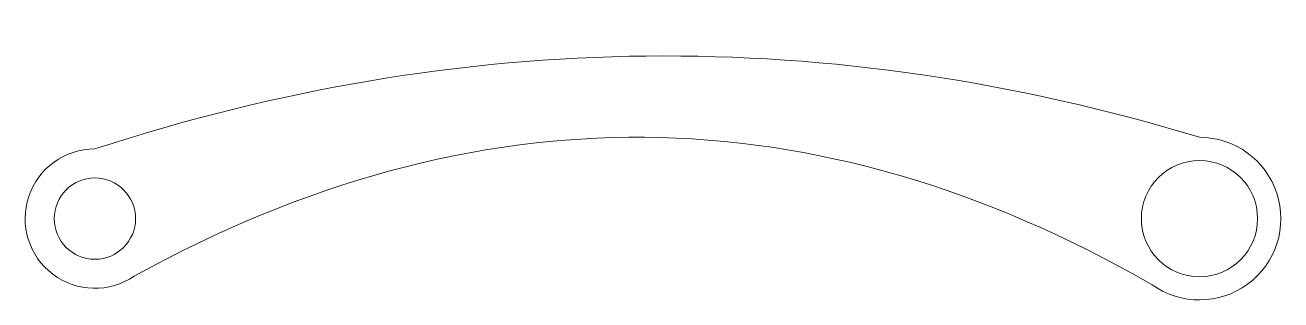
# Paper-space layout '_前视' of a CAD drawing. Header units: millimetres. Extents: x -6 to 102, y 0 to 24.
import ezdxf

# ---------------------------------------------------------------- set-up
doc = ezdxf.new("R2010")
doc.units = ezdxf.units.MM

psp = doc.layouts.new('_前视')

# ---------------------------------------------------------------- linework, layer by layer
at = {"color": 7, "linetype": 'Continuous', "lineweight": 15}
for centre, radius in [((95, 7), 5), ((0, 7), 3.5)]:
    psp.add_circle(centre, radius, dxfattribs=at)
for centre, radius, start, end in [((0, 7), 6, 90, 304.355), ((95, 7), 7, 234.4167, 90)]:
    psp.add_arc(centre, radius, start, end, dxfattribs=at)
for points in [[(0, 13), (31.56, 23.33), (63.23, 23.67), (95, 14)], [(3.39, 2.05), (32.73, 18.23), (61.91, 17.99), (90.93, 1.31)]]:
    psp.add_open_spline(points, degree=3, dxfattribs=at)

doc.saveas('drawing.dxf')
